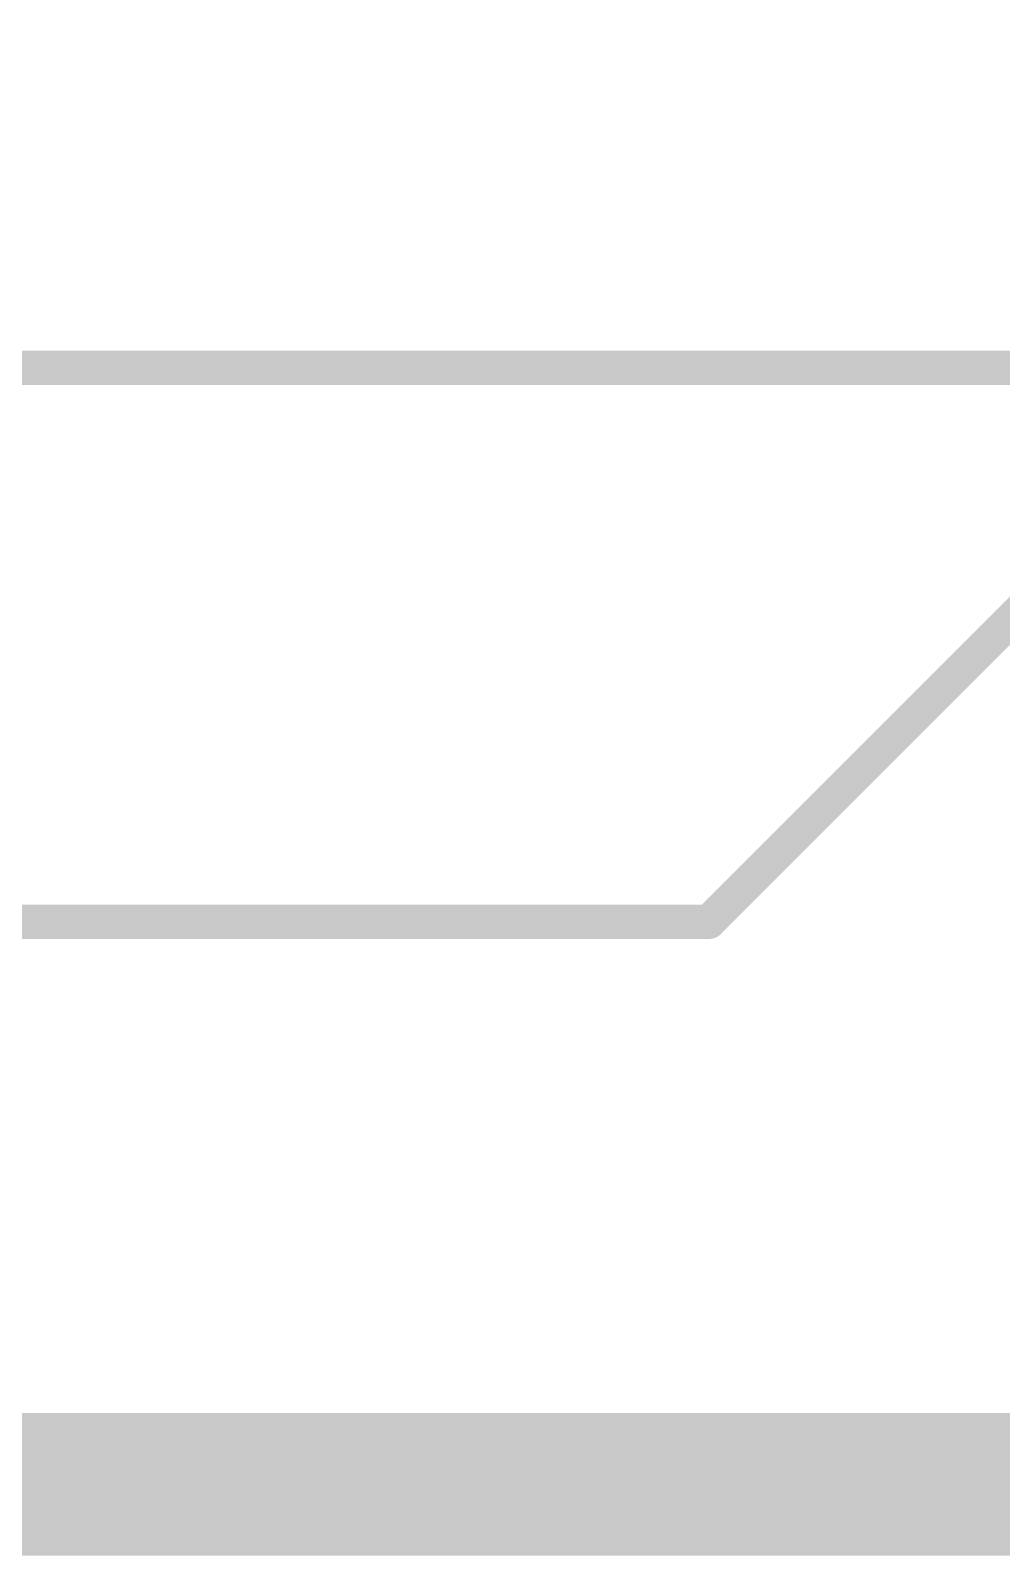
# Model space of a CAD drawing. Header units: inches. Extents: x -21 to 344, y -3 to 240.
# Drawn here: x 20.29 to 28.18, y -0.65 to 11.74 of the extents above; entities that cross this region are included whole.
import ezdxf

# ---------------------------------------------------------------- set-up
doc = ezdxf.new("R2010")
doc.units = ezdxf.units.IN
for name, color, linetype in [('Int1 -GND)', 76, 'Continuous'), ('Int2 -PWR)', 16, 'Continuous'), ('Keep-Out Layer', 6, 'Continuous'), ('Route Tool Path', 56, 'Continuous'), ('Top Layer', 1, 'Continuous')]:
    doc.layers.add(name, color=color, linetype=linetype)

msp = doc.modelspace()

# ---------------------------------------------------------------- linework, layer by layer
at = {"layer": 'Int1 -GND)'}
msp.add_lwpolyline([(0, 0, 1.016, 1.016, 0), (101, 0, 1.016, 1.016, 0)], format="xyseb", dxfattribs=at)
at = {"layer": 'Int2 -PWR)'}
msp.add_lwpolyline([(0, 0, 1.016, 1.016, 0), (101, 0, 1.016, 1.016, 0)], format="xyseb", dxfattribs=at)
at = {"layer": 'Keep-Out Layer'}
msp.add_lwpolyline([(0, 0, 0.254, 0.254, 0), (101, 0, 0.254, 0.254, 0)], format="xyseb", dxfattribs=at)
at = {"layer": 'Route Tool Path'}
msp.add_lwpolyline([(-0.3, -0.4, 0.5, 0.5, 0), (101.8, -0.4, 0.5, 0.5, 0)], format="xyseb", dxfattribs=at)
at = {"layer": 'Top Layer'}
for points in [[(25.8, 4.5, 0.279, 0.279, 0), (42.4, 21.1, 0.279, 0.279, 0)], [(18.354, 9, 0.279, 0.279, 0), (28.6, 9, 0.279, 0.279, 0)], [(12.05, 4.5, 0.279, 0.279, 0), (25.8, 4.5, 0.279, 0.279, 0)]]:
    msp.add_lwpolyline(points, format="xyseb", dxfattribs=at)
msp.add_lwpolyline([(25.73, 4.5, 0.14, 0.14, 1), (25.87, 4.5, 0.14, 0.14, 1)], format="xyseb", close=True, dxfattribs=at)
msp.add_lwpolyline([(25.73, 4.5, 0.14, 0.14, 1), (25.87, 4.5, 0.14, 0.14, 1)], format="xyseb", close=True, dxfattribs=at)

doc.saveas('drawing.dxf')
